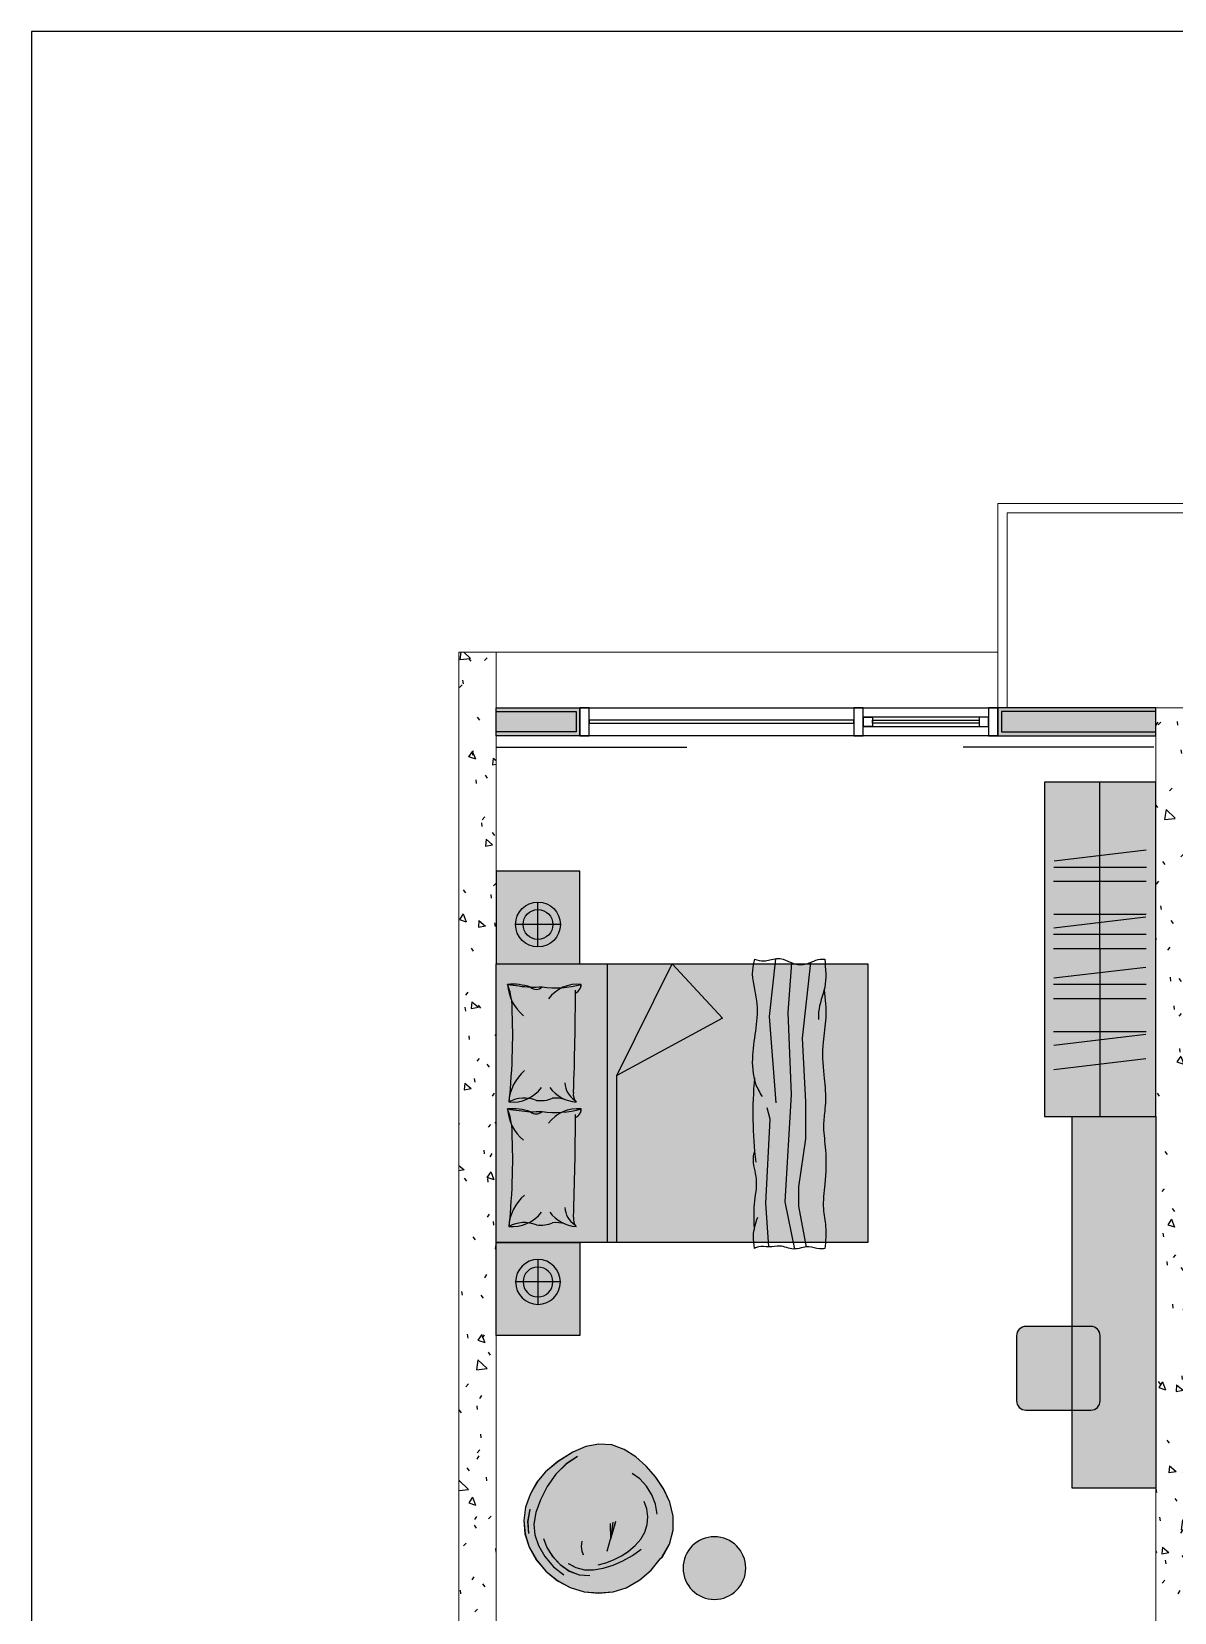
# Model space of a CAD drawing. Header units: millimetres. Extents: x 138979 to 257434, y 2210 to 57479.
# Drawn here: x 207321 to 213472, y 48970 to 57479 of the extents above; entities that cross this region are included whole.
import ezdxf

# ---------------------------------------------------------------- set-up
doc = ezdxf.new("R2010")
doc.units = ezdxf.units.MM
for name, color, linetype, lineweight in [('FLOOR', 6, 'Continuous', 9), ('WALL-EXTCUT', 1, 'Continuous', 9), ('WALL-RETCUT-1', 1, 'Continuous', 25)]:
    doc.layers.add(name, color=color, linetype=linetype, lineweight=lineweight)
doc.layers.add('GAR-FFE', color=1, linetype='Continuous')
doc.layers.add('GAR-WINDOW', color=4, linetype='Continuous')
doc.linetypes.add('BATTING', pattern='A,0.00254,-2.54,[134,ltypeshp.shx,S=2.54,R=0,X=-2.54,Y=0],-5.08,[134,ltypeshp.shx,S=2.54,R=180,X=2.54,Y=0],-2.54', length=10.16254)

# ---------------------------------------------------------------- blocks, each defined once
blk = doc.blocks.new('A$Cc546654d')
at = {"layer": 'GAR-FFE', "extrusion": (0.022773, -0.026324, 0.999394)}
for p, q in [((0.2, 947.1, 5.6), (292.3, 1219.1, 6.1)), ((292.3, 1219.1, 6.1), (599.9, 649.8, -15.9)), ((599.9, 649.8, -15.9), (0.2, 947.1, 5.6)), ((1500, 649.8, -36.4), (599.9, 649.8, -15.9))]:
    blk.add_line(p, q, dxfattribs=at)
at = {"layer": 'GAR-FFE', "ltscale": 100000, "extrusion": (0.022773, -0.026324, 0.999394)}
blk.add_line((1500, 599.8, -37.7), (0, 599.8, -3.6), dxfattribs=at)
at = {"layer": 'GAR-FFE', "elevation": -3.6}
blk.add_lwpolyline([(1500, 0), (0, 0), (0, 2000), (1500, 2000)], close=True, dxfattribs=at)
at = {"layer": 'GAR-FFE', "extrusion": (0.022773, -0.026324, 0.999394)}
for points, elevation in [([(200, -65.1, -0.040806), (606.4, -435.8, -0.040806)], -25.2), ([(706.9, -503.4, -0.040806), (1113.4, -874.1, -0.040806)], -10)]:
    blk.add_lwpolyline(points, format="xyb", dxfattribs=dict(at, elevation=elevation))
for centre, radius, start, end in [((516, 132.1, -25.2), 194.1, 133.23035, 192.54922), ((-65.8, 481.9, -25.2), 494.9, 310.41323, 335.09602), ((343.3, 232.9, -25.2), 56.9, 350.57914, 45.64947), ((210.4, 100.2, -25.2), 244.6, 40.77866, 45.10742), ((-10668.5, -12462.6, -25.2), 16831.9, 47.06818, 48.94633), ((707.1, -24.5, -25.2), 194.1, 265.69142, 314.8022), ((843.8, -101.9, -25.2), 60.2, 217.75009, 270.02126), ((1023, -306.2, -10), 194.1, 133.23035, 192.54922), ((441.2, 43.6, -10), 494.9, 310.41323, 335.09602), ((850.3, -205.4, -10), 56.9, 350.57914, 45.64947), ((717.4, -338.1, -10), 244.6, 40.77866, 45.10742), ((-10161.6, -12900.9, -10), 16831.9, 47.06818, 48.94633), ((1214.1, -462.8, -10), 194.1, 265.69142, 314.8022), ((1350.8, -540.2, -10), 60.2, 217.75009, 270.02126), ((800.2, -43.5, -25.2), 122.1, 232.64595, 285.49233), ((893.6, -351.7, -25.2), 183.1, 122.89028, 143.89704), ((1307.1, -481.8, -10), 122.1, 232.64595, 285.49233), ((1400.6, -790, -10), 183.1, 122.89028, 143.89704), ((585.9, -192.2, -25.2), 167.9, 311.58357, 342.10336), ((1092.9, -630.5, -10), 167.9, 311.58357, 342.10336), ((372, -208.3, -25.2), 308, 120.42614, 143.81548), ((-925.5, 1226.6, -25.2), 1634.1, 309.93114, 314.31048), ((-1596.6, 1566, -25.2), 2358.6, 320.23268, 321.72978), ((210.7, 101.5, -25.2), 44.6, 276.94898, 4.64673), ((473.5, -294.4, -25.2), 194.1, 313.23035, 12.54922), ((778.6, -474.4, -25.2), 176.5, 117.42206, 167.34668), ((879, -646.6, -10), 308, 120.42614, 143.81548), ((-418.5, 788.3, -10), 1634.1, 309.93114, 314.31048), ((-1089.7, 1127.7, -10), 2358.6, 320.23268, 321.72978), ((717.6, -336.8, -10), 44.6, 276.94898, 4.64673), ((980.4, -732.7, -10), 194.1, 313.23035, 12.54922), ((1285.6, -912.7, -10), 176.5, 117.42206, 167.34668), ((270.2, 169.2, -25.2), 244.6, 233.13323, 278.70142), ((779.1, -262.5, -25.2), 244.6, 179.53922, 225.10742), ((777.1, -269.1, -10), 244.6, 233.13323, 278.70142), ((1286, -700.8, -10), 244.6, 179.53922, 225.10742), ((30.5, -305.8, -25.2), 294.4, 54.85336, 71.60247), ((537.5, -744.1, -10), 294.4, 54.85336, 71.60247)]:
    blk.add_arc(centre, radius, start, end, dxfattribs=at)
blk = doc.blocks.new('throwblanket1')
at = {"layer": 'GAR-FFE'}
for points in [[(161100.5, 30992.7), (161070.6, 30711.5), (161103.1, 30292.8)], [(161194.2, 29583.5), (161147.9, 29812.5), (161179.1, 30334.3), (161162.8, 30731.8), (161180.8, 30972.4)], [(161270.2, 30974.4), (161230.6, 30607.2), (161246.9, 30298.3), (161246.9, 30117.7), (161213, 29886), (161213, 29792.1), (161249.3, 29593.1)], [(161069.1, 29593.6), (161053.9, 29805.8), (161075.6, 30213.3), (161060.4, 30269.6)]]:
    blk.add_lwpolyline(points, dxfattribs=at)
blk.add_arc((162998.9, 30239.4), 2008, 175.018, 186.68133, dxfattribs=at)
blk.add_open_spline([(160998.5, 30990.6), (160994.2, 30972.7), (160978.1, 30905.8), (161034.3, 30750), (160981.6, 30568.5), (160990.2, 30404.9), (161023.2, 30343.6), (161035.6, 30323.3)], degree=3, knots=[0, 0, 0, 0, 54.790213, 204.340685, 469.628493, 608.302531, 678.940872, 678.940872, 678.940872, 678.940872], dxfattribs=at)
for points in [[(160998.5, 30990.6), (161044.6, 30982.2), (161073.6, 30987.9), (161137.7, 30990.6), (161184.3, 30971.1), (161251.7, 30968.2), (161276.4, 30976.9), (161317.7, 30990.6), (161339.5, 30990.6)], [(161339.5, 30990.6), (161339.5, 30853.6), (161310.2, 30734.2), (161310.2, 30697)], [(161337, 30842.4), (161344.4, 30706.4), (161331.6, 30587.6), (161334.9, 30428.6), (161343.7, 30305.9), (161339.5, 30252.5), (161334.1, 30176), (161343.7, 30064.1), (161339.5, 29899.1), (161333.3, 29778.4), (161343.7, 29693.1), (161340.5, 29585.6)], [(160998.5, 29687.1), (160998.5, 29801.7), (161008.4, 29922.8), (160993.9, 30029.4), (160998.5, 30055.9)], [(160999.1, 29586.6), (160993.8, 29646.8), (161014.5, 29738.9)], [(161340.5, 29585.6), (161314, 29584.2), (161262.3, 29593.6), (161188, 29583.5), (161122.1, 29597.6), (161068.8, 29593.6), (161017.9, 29594.2), (160999.1, 29586.6)]]:
    blk.add_spline(points, degree=3, dxfattribs=at)
blk = doc.blocks.new('Queen Bed')
at = {"layer": 'GAR-FFE', "true_color": 0xffffff}
h = blk.add_hatch(color=7, dxfattribs=at)
h.dxf.hatch_style = 1
h.paths.add_polyline_path([(63016.8, -43607.3), (65016.8, -43607.3), (65016.8, -45107.3), (63016.8, -45107.3)])
at = {"layer": 'GAR-FFE'}
blk.add_lwpolyline([(65016.8, -45107.3), (65016.8, -43607.3), (63016.8, -43607.3), (63016.8, -45107.3)], close=True, dxfattribs=at)
at = {"layer": 'GAR-FFE', "xscale": -1, "rotation": 90}
blk.add_blockref('A$Cc546654d', (65016.8, -43607.3, 3.6), dxfattribs=at)
at = {"layer": 'GAR-FFE', "xscale": -1.108729544521986, "yscale": 1.108729544521986, "zscale": 1.108729544521986}
blk.add_blockref('throwblanket1', (242130.3, -77942, 32.1), dxfattribs=at)
blk = doc.blocks.new('floor lamp')
at = {"layer": 'GAR-FFE'}
for p, q in [((103182, -185307), (103182, -185628)), ((103021, -185467), (103343, -185467))]:
    blk.add_line(p, q, dxfattribs=at)
for radius in [161, 107]:
    blk.add_circle((103182, -185467), radius, dxfattribs=at)
blk = doc.blocks.new('TYPE B')
h = blk.add_hatch()
h.set_pattern_fill('FP_64', color=256, angle=-40, style=0, pattern_type=2)
h.set_pattern_definition([(320, (238577.6, 52423.16), (-38.254, -437.242), [45.72, -502.92]), (265, (238577.6, 52423.16), (458.537, 84.583), [36.576, -402.336]), (10.451, (238574.4, 52386.73), (420.28, -352.662), [38.856, -427.416]), (316.184, (238699.5, 52423.16), (-100.903, -650.59), [68.58, -754.38]), (6.636, (238691.1, 52368.95), (593.83, -569.77), [58.28, -641.12]), (261.184, (238699.5, 52423.16), (593.82, -569.77), [54.86, -603.5]), (291, (238669.04, 52362.2), (-245.437, -363.875), [45.72, -502.92]), (236, (238669.04, 52362.2), (442.05, -148.325), [36.576, -402.336]), (341.451, (238648.6, 52331.9), (196.61, -512.2), [38.856, -427.416]), (307.5, (238577.6, 52423.16), (202.932, -7.413), [20.117, -377.342, 20.117, -792.175]), (307.5, (238577.6, 52423.16), (202.932, -7.413), [-417.576, -388.315, 20.117, -383.743]), (277.5, (238577.6, 52423.16), (240.433, -160.367), [20.117, -212.75, 20.117, -522.122]), (277.5, (238577.6, 52423.16), (240.433, -160.367), [-252.984, -368.198, 20.117, -133.807]), (237.5, (238577.6, 52559.1), (-13.749, -325.418), [20.117, -132.283, 20.117, -1086.307]), (237.5, (238577.6, 52559.1), (-13.749, -325.418), [-172.517, -455.371, 20.117, -610.819]), (227.5, (238577.6, 52620.06), (61.024, -355.51), [20.117, -178.003, 20.117, -743.712]), (227.5, (238577.6, 52620.06), (61.024, -355.51), [-218.237, -295.656, 20.117, -427.94])])
h.paths.add_polyline_path([(238577.6, 47610.7), (238777.6, 47610.7), (238777.6, 56285.7), (238577.6, 56285.7), (238577.6, 49685)])
h = blk.add_hatch(color=9)
h.dxf.hatch_style = 1
h.paths.add_polyline_path([(239228.6, 55985.7), (238778.6, 55985.7), (238778.6, 55965.7), (239208.6, 55965.7), (239208.6, 55855.7), (238778.6, 55855.7), (238778.6, 55835.7), (239228.6, 55835.7)])
h.paths.add_polyline_path([(239208.6, 55965.7), (238778.6, 55965.7), (238778.6, 55855.7), (239208.6, 55855.7)], flags=17)
h.paths.add_polyline_path([(242328.6, 55985.7), (241477.6, 55985.7), (241477.6, 55835.7), (242328.6, 55835.7), (242328.6, 55855.7), (241497.6, 55855.7), (241497.6, 55965.7), (242328.6, 55965.7)])
h.paths.add_polyline_path([(242328.6, 55965.7), (241497.6, 55965.7), (241497.6, 55855.7), (242328.6, 55855.7)], flags=17)
h = blk.add_hatch()
h.set_pattern_fill('FP_64', color=256, angle=-40, style=0, pattern_type=2)
h.set_pattern_definition([(320, (234728.68, 50673.16), (-38.254, -437.242), [45.72, -502.92]), (265, (234728.68, 50673.16), (458.537, 84.583), [36.576, -402.336]), (10.451, (234725.5, 50636.72), (420.28, -352.662), [38.856, -427.416]), (316.184, (234850.6, 50673.16), (-100.903, -650.59), [68.58, -754.38]), (6.636, (234842.2, 50618.94), (593.826, -569.766), [58.284, -641.124]), (261.184, (234850.6, 50673.16), (593.82, -569.772), [54.864, -603.504]), (291, (234820.1, 50612.2), (-245.437, -363.875), [45.72, -502.92]), (236, (234820.1, 50612.2), (442.052, -148.325), [36.576, -402.336]), (341.451, (234799.66, 50581.88), (196.611, -512.201), [38.856, -427.416]), (307.5, (234728.68, 50673.16), (202.9318, -7.4128), [20.117, -377.342, 20.117, -792.175]), (307.5, (234728.68, 50673.16), (202.9318, -7.4128), [-417.576, -388.315, 20.117, -383.743]), (277.5, (234728.68, 50673.16), (240.433, -160.367), [20.117, -212.75, 20.117, -522.122]), (277.5, (234728.68, 50673.16), (240.433, -160.367), [-252.984, -368.198, 20.117, -133.807]), (237.5, (234728.68, 50809.1), (-13.749, -325.4178), [20.117, -132.283, 20.117, -1086.307]), (237.5, (234728.68, 50809.1), (-13.749, -325.4178), [-172.517, -455.371, 20.117, -610.819]), (227.5, (234728.67, 50870.06), (61.024, -355.51), [20.117, -178.003, 20.117, -743.712]), (227.5, (234728.67, 50870.06), (61.024, -355.51), [-218.237, -295.656, 20.117, -427.939])])
h.paths.add_polyline_path([(242528.6, 49695.7), (242328.6, 49695.7), (242328.6, 55985.7), (242528.6, 55985.7)])
at = {"layer": 'FLOOR'}
blk.add_line((238777.6, 56285.7), (241477.6, 56285.7), dxfattribs=at)
at = {"layer": 'GAR-WINDOW'}
for points in [[(239278.6, 55985.7), (239228.6, 55985.7), (239228.6, 55835.7), (239278.6, 55835.7)], [(239228.6, 55985.7), (241477.6, 55985.7), (241477.6, 55835.7), (239228.6, 55835.7)], [(239278.6, 55902.7), (240703.6, 55902.7), (240703.6, 55918.7), (239278.6, 55918.7)], [(240753.6, 55985.7), (240703.6, 55985.7), (240703.6, 55835.7), (240753.6, 55835.7)], [(241427.6, 55885.7), (241427.6, 55935.7), (240753.6, 55935.7), (240753.6, 55885.7)], [(240803.6, 55885.7), (240753.6, 55885.7), (240753.6, 55935.7), (240803.6, 55935.7)], [(241377.6, 55902.7), (240803.6, 55902.7), (240803.6, 55918.7), (241377.6, 55918.7)], [(241377.6, 55885.7), (241427.6, 55885.7), (241427.6, 55935.7), (241377.6, 55935.7)], [(241477.6, 55985.7), (241427.6, 55985.7), (241427.6, 55835.7), (241477.6, 55835.7)]]:
    blk.add_lwpolyline(points, close=True, dxfattribs=at)
at = {"layer": 'WALL-EXTCUT'}
for points in [[(243277.6, 57085.7), (241477.6, 57085.7), (241477.6, 55985.7), (241527.6, 55985.7), (241527.6, 57035.7), (243227.6, 57035.7), (243227.6, 55985.7), (243277.6, 55985.7)], [(238777.6, 56285.7), (238577.6, 56285.7), (238577.6, 47610.7), (238777.6, 47610.7)], [(242328.6, 55985.7), (242528.6, 55985.7), (242528.6, 49695.7), (242328.6, 49695.7)]]:
    blk.add_lwpolyline(points, close=True, dxfattribs=at)
at = {"layer": 'WALL-RETCUT-1'}
for points in [[(238778.6, 55985.7), (239228.6, 55985.7), (239228.6, 55835.7), (238778.6, 55835.7)], [(238778.6, 55965.7), (239208.6, 55965.7), (239208.6, 55855.7), (238778.6, 55855.7)], [(242328.6, 55985.7), (241477.6, 55985.7), (241477.6, 55835.7), (242328.6, 55835.7)], [(242328.6, 55965.7), (241497.6, 55965.7), (241497.6, 55855.7), (242328.6, 55855.7)]]:
    blk.add_lwpolyline(points, close=True, dxfattribs=at)
blk = doc.blocks.new('lovesacplan')
at = {"layer": 'GAR-FFE'}
for p, q in [((122.2, 122.3), (109.3, 113.7)), ((136.3, 128.8), (122.2, 122.3)), ((151.3, 132.4), (136.3, 128.8)), ((166.7, 132.4), (151.3, 132.4)), ((181.6, 128.5), (166.7, 132.4)), ((195.1, 120.9), (181.6, 128.5)), ((197.2, 119.1), (195.1, 120.9)), ((97.7, 103.6), (87.5, 92.2)), ((109.3, 113.7), (97.7, 103.6)), ((119.2, 104), (111.4, 96.8)), ((128.5, 109.7), (119.2, 104)), ((138.7, 113.6), (128.5, 109.7)), ((143.7, 104.3), (135.8, 101.5)), ((149.3, 115.3), (138.7, 113.6)), ((152.1, 105.3), (143.7, 104.3)), ((160.5, 104.6), (152.1, 105.3)), ((168.6, 101.9), (160.5, 104.6)), ((209.6, 109), (197.2, 119.1)), ((219.9, 96.6), (209.6, 109)), ((87.5, 92.2), (79.6, 79.8)), ((111.4, 96.8), (105.5, 88.4)), ((176.2, 97.6), (168.6, 101.9)), ((183, 91.7), (176.2, 97.6)), ((189, 84.6), (183, 91.7)), ((193.7, 88.7), (187, 98)), ((199.4, 78.5), (193.7, 88.7)), ((221, 95), (219.9, 96.6)), ((228.6, 82.1), (221, 95)), ((79.6, 79.8), (74.8, 66.6)), ((157.4, 70.5), (176.2, 65.1)), ((194.1, 76.8), (189, 84.6)), ((198.4, 68.5), (194.1, 76.8)), ((201.7, 60), (198.4, 68.5)), ((204.1, 67.9), (199.4, 78.5)), ((233, 67.8), (228.6, 82.1)), ((74.8, 66.6), (73.8, 52.7)), ((73.8, 52.7), (76.6, 38.5)), ((158, 67.6), (176.2, 65.1)), ((159.4, 64.7), (176.2, 65.1)), ((189.3, 61.4), (176.2, 65.1)), ((203.7, 51.8), (201.7, 60)), ((207.5, 57.3), (204.1, 67.9)), ((209.3, 46.9), (207.5, 57.3)), ((232.8, 36.8), (234.2, 52.2)), ((234.2, 52.2), (233, 67.8)), ((76.6, 38.5), (82.7, 24.4)), ((178.5, 34.3), (184.2, 33.6)), ((184.2, 33.6), (189, 34.1)), ((189, 34.1), (192.9, 35.7)), ((206.8, 27.9), (209.2, 37.1)), ((209.2, 37.1), (209.3, 46.9)), ((214.5, 31.4), (215.5, 42.8)), ((228.4, 21.8), (232.8, 36.8)), ((82.7, 24.4), (92.7, 8.6)), ((87.1, 29.6), (95.3, 17.4)), ((95.3, 17.4), (106.4, 6.4)), ((202.3, 19.7), (206.8, 27.9)), ((203.5, 10.8), (210.5, 20.6)), ((210.5, 20.6), (214.5, 31.4)), ((220.9, 7.9), (228.4, 21.8)), ((92.7, 8.6), (103.9, -4.8)), ((106.4, 6.4), (119.6, -2.9)), ((185.2, -3.4), (194.7, 2.6)), ((194.7, 2.6), (203.5, 10.8)), ((194.9, -5.5), (205.9, 3.9)), ((205.9, 3.9), (214.8, 15)), ((210.8, -4.5), (220.9, 7.9)), ((103.9, -4.8), (115, -14.2)), ((115, -13.7), (122.2, -18)), ((115, -14.2), (122.2, -18)), ((119.6, -2.9), (133.8, -10.3)), ((133.8, -10.3), (147.4, -15.2)), ((147.4, -15.2), (159.9, -17.3)), ((159.9, -17.3), (171.6, -16.5)), ((171.6, -16.5), (183.1, -12.4)), ((175.4, -6.9), (185.2, -3.4)), ((183.1, -12.4), (194.9, -5.5)), ((184.8, -22.4), (198.5, -14.7)), ((198.5, -14.7), (210.8, -4.5)), ((122.2, -18), (128, -21.4)), ((128, -21.4), (141.8, -26.4)), ((141.8, -26.4), (156, -28.3)), ((144, -21.6), (157.2, -24.1)), ((156, -28.3), (170.5, -26.9)), ((157.2, -24.1), (170.1, -23.1)), ((170.5, -26.9), (184.8, -22.4))]:
    blk.add_line(p, q, dxfattribs=at)
blk = doc.blocks.new('beanbag')
at = {"layer": 'GAR-FFE', "true_color": 0xffffff}
h = blk.add_hatch(color=7, dxfattribs=at)
h.dxf.hatch_style = 1
h.paths.add_polyline_path([(-475181.9, -43380.7), (-475187.1, -43450.2), (-475173.3, -43521.3), (-475142.7, -43591.6), (-475092.6, -43670.9), (-475036.8, -43737.8), (-474981.1, -43784.5), (-474945, -43803.6), (-474916.1, -43820.8), (-474847.1, -43845.6), (-474775.9, -43855.1), (-474703.7, -43848.4), (-474632.1, -43825.5), (-474563.8, -43787.4), (-474502.2, -43736.1), (-474451.4, -43674.1), (-474414.1, -43604.5), (-474391.9, -43529.9), (-474385.2, -43452.9), (-474391.2, -43374.6), (-474412.9, -43303.2), (-474451.3, -43238.7), (-474456.4, -43230.6), (-474507.9, -43168.6), (-474570.3, -43118.2), (-474580.6, -43109.4), (-474648.3, -43071), (-474722.6, -43051.6), (-474799.4, -43051.8), (-474874.6, -43069.7), (-474944.9, -43102), (-475009.5, -43145), (-475067.8, -43195.9), (-475118.5, -43252.7), (-475158.1, -43314.5)])
at = {"layer": 'GAR-FFE'}
for p, q in [((-474799.4, -43051.8), (-474874.6, -43069.7)), ((-474722.6, -43051.6), (-474799.4, -43051.8)), ((-474648.3, -43071), (-474722.6, -43051.6)), ((-474944.9, -43102), (-475009.5, -43145)), ((-474874.6, -43069.7), (-474944.9, -43102)), ((-474809.4, -43137.1), (-474862.8, -43145.7)), ((-474580.6, -43109.4), (-474648.3, -43071)), ((-474570.3, -43118.2), (-474580.6, -43109.4)), ((-474507.9, -43168.6), (-474570.3, -43118.2)), ((-475067.8, -43195.9), (-475118.5, -43252.7)), ((-475009.5, -43145), (-475067.8, -43195.9)), ((-474959.9, -43193.8), (-474998.9, -43229.8)), ((-474913.8, -43165.2), (-474959.9, -43193.8)), ((-474862.8, -43145.7), (-474913.8, -43165.2)), ((-474837.8, -43192.3), (-474877.3, -43206.2)), ((-474795.8, -43187), (-474837.8, -43192.3)), ((-474753.6, -43190.9), (-474795.8, -43187)), ((-474712.9, -43204), (-474753.6, -43190.9)), ((-474675.2, -43225.8), (-474712.9, -43204)), ((-474587.4, -43270.2), (-474621.3, -43223.9)), ((-474456.4, -43230.6), (-474507.9, -43168.6)), ((-475118.5, -43252.7), (-475158.1, -43314.5)), ((-474998.9, -43229.8), (-475028.7, -43271.7)), ((-474641.2, -43255.2), (-474675.2, -43225.8)), ((-474611.2, -43290.4), (-474641.2, -43255.2)), ((-474585.4, -43329.8), (-474611.2, -43290.4)), ((-474558.9, -43321.3), (-474587.4, -43270.2)), ((-474451.3, -43238.7), (-474456.4, -43230.6)), ((-474412.9, -43303.2), (-474451.3, -43238.7)), ((-474391.2, -43374.6), (-474412.9, -43303.2)), ((-475181.9, -43380.7), (-475187.1, -43450.2)), ((-475158.1, -43314.5), (-475181.9, -43380.7)), ((-474769.2, -43361.2), (-474675.2, -43388.3)), ((-474765.9, -43375.5), (-474675.2, -43388.3)), ((-474759.1, -43390.3), (-474675.2, -43388.3)), ((-474609.5, -43406.9), (-474675.2, -43388.3)), ((-474564.1, -43371.3), (-474585.4, -43329.8)), ((-474547.8, -43413.5), (-474564.1, -43371.3)), ((-474535.8, -43374.3), (-474558.9, -43321.3)), ((-474518.7, -43427.4), (-474535.8, -43374.3)), ((-474385.2, -43452.9), (-474391.2, -43374.6)), ((-475187.1, -43450.2), (-475173.3, -43521.3)), ((-474537.4, -43454.9), (-474547.8, -43413.5)), ((-474509.5, -43479.1), (-474518.7, -43427.4)), ((-474510.1, -43528.4), (-474509.5, -43479.1)), ((-474391.9, -43529.9), (-474385.2, -43452.9)), ((-475173.3, -43521.3), (-475142.7, -43591.6)), ((-474663.5, -43542.4), (-474635.3, -43545.5)), ((-474635.3, -43545.5), (-474611.1, -43543.1)), ((-474611.1, -43543.1), (-474591.4, -43535.2)), ((-474522.1, -43574.3), (-474510.1, -43528.4)), ((-474503.7, -43610.8), (-474483.4, -43556.8)), ((-474483.4, -43556.8), (-474478.5, -43499.6)), ((-474414.1, -43604.5), (-474391.9, -43529.9)), ((-475142.7, -43591.6), (-475092.6, -43670.9)), ((-475120.7, -43565.7), (-475079.4, -43626.7)), ((-475079.4, -43626.7), (-475024.1, -43681.7)), ((-474544.8, -43615), (-474522.1, -43574.3)), ((-474538.3, -43659.6), (-474503.7, -43610.8)), ((-474526.6, -43694.3), (-474482.3, -43638.8)), ((-474451.4, -43674.1), (-474414.1, -43604.5)), ((-475092.6, -43670.9), (-475036.8, -43737.8)), ((-475024.1, -43681.7), (-474957.9, -43728.4)), ((-474957.9, -43728.4), (-474887.1, -43765)), ((-474679.2, -43748.2), (-474630.3, -43730.6)), ((-474630.3, -43730.6), (-474582.4, -43700.4)), ((-474582.4, -43700.4), (-474538.3, -43659.6)), ((-474581.8, -43741.2), (-474526.6, -43694.3)), ((-474502.2, -43736.1), (-474451.4, -43674.1)), ((-475036.8, -43737.8), (-474981.1, -43784.5)), ((-474981.3, -43782.1), (-474945, -43803.6)), ((-474981.1, -43784.5), (-474945, -43803.6)), ((-474945, -43803.6), (-474916.1, -43820.8)), ((-474887.1, -43765), (-474818.9, -43789.6)), ((-474818.9, -43789.6), (-474756.5, -43800.4)), ((-474756.5, -43800.4), (-474698.3, -43796)), ((-474698.3, -43796), (-474640.5, -43775.9)), ((-474640.5, -43775.9), (-474581.8, -43741.2)), ((-474632.1, -43825.5), (-474563.8, -43787.4)), ((-474563.8, -43787.4), (-474502.2, -43736.1)), ((-474916.1, -43820.8), (-474847.1, -43845.6)), ((-474847.1, -43845.6), (-474775.9, -43855.1)), ((-474836.1, -43821.9), (-474770.1, -43834)), ((-474775.9, -43855.1), (-474703.7, -43848.4)), ((-474770.1, -43834), (-474705.8, -43829.3)), ((-474703.7, -43848.4), (-474632.1, -43825.5))]:
    blk.add_line(p, q, dxfattribs=at)
at = {"layer": 'GAR-FFE', "xscale": 5, "yscale": 5, "zscale": 5}
blk.add_blockref('lovesacplan', (-475556.1, -43713.7), dxfattribs=at)
blk = doc.blocks.new('Type C1 outdoor dining table')
at = {"true_color": 0xffffff}
h = blk.add_hatch(color=7, dxfattribs=at)
h.dxf.hatch_style = 1
h.paths.add_polyline_path([(7368, -27280, 1), (7968, -27280, 1)])
at = {"layer": 'GAR-FFE'}
blk.add_circle((7668, -27280, 0), 300, dxfattribs=at)

msp = doc.modelspace()

# ---------------------------------------------------------------- hatches: boundary and pattern name
at = {"layer": 'GAR-FFE', "true_color": 0xffffff}
h = msp.add_hatch(color=7, dxfattribs=at)
h.dxf.hatch_style = 1
h.paths.add_polyline_path([(213372.2, 51639.2), (212772.2, 51639.2), (212772.2, 53439.2), (213372.2, 53439.2)])
h = msp.add_hatch(color=7, dxfattribs=at)
h.dxf.hatch_style = 1
h.paths.add_polyline_path([(209821.2, 52961), (209821.2, 52461), (210271.2, 52461), (210271.2, 52961)])
h = msp.add_hatch(color=7, dxfattribs=at)
h.dxf.hatch_style = 1
h.paths.add_polyline_path([(212922.2, 49639.4), (212922.2, 51639.3), (213372.2, 51639.3), (213372.2, 49639.4)])
h = msp.add_hatch(color=7, dxfattribs=at)
h.dxf.hatch_style = 1
h.paths.add_polyline_path([(209821.2, 50461), (209821.2, 50961), (210271.2, 50961), (210271.2, 50461)])
h = msp.add_hatch(color=7, dxfattribs=at)
h.dxf.hatch_style = 1
h.paths.add_polyline_path([(212622.2, 50459.3), (212622.2, 50109.3, 0.414214), (212672.2, 50059.3), (213022.2, 50059.3, 0.414214), (213072.2, 50109.3), (213072.2, 50459.3, 0.414214), (213022.2, 50509.3), (212672.2, 50509.3, 0.414214)])

# ---------------------------------------------------------------- linework, layer by layer
at = {"layer": 'Defpoints'}
msp.add_lwpolyline([(207321.2, 42629.2), (218821.2, 42629.2), (218821.2, 57479.2), (207321.2, 57479.2)], close=True, dxfattribs=at)
at = {"layer": 'GAR-FFE'}
msp.add_line((213072.2, 51639.2), (213071.2, 53439.2), dxfattribs=at)
at = {"layer": 'GAR-FFE', "extrusion": (-0.076096, -0.009547, 0.997055)}
for p, q in [((212824.7, 53015.5), (213319.7, 53074.5)), ((212823.7, 52654.7), (213318.7, 52713.7)), ((212823.7, 52385.1), (213318.7, 52444)), ((212823.7, 52024.3), (213318.7, 52083.3)), ((212823.7, 51892.1), (213318.7, 51951.1))]:
    msp.add_line(p, q, dxfattribs=at)
at = {"layer": 'GAR-FFE', "extrusion": (-0.076691, -0.000477816, 0.997055)}
for p, q in [((212822.9, 52982.2), (213321.5, 52982.3)), ((212821.9, 52905.4), (213320.5, 52905.4)), ((212822, 52728.3), (213320.5, 52728.3)), ((212821.9, 52621.5), (213320.5, 52621.5)), ((212821.9, 52544.6), (213320.5, 52544.6)), ((212821.9, 52351.8), (213320.4, 52351.8)), ((212821.9, 52275), (213320.5, 52275)), ((212821.9, 52097.9), (213320.5, 52097.9))]:
    msp.add_line(p, q, dxfattribs=at)
at = {"layer": 'GAR-FFE', "linetype": 'BATTING', "ltscale": 5}
for points in [[(209821.2, 53626.8), (210847.2, 53626.8)], [(213360.4, 53626.8), (212334.4, 53626.8)]]:
    msp.add_lwpolyline(points, dxfattribs=at)
at = {"layer": 'GAR-FFE'}
for points in [[(212772.2, 51639.2), (213372.2, 51639.2), (213372.2, 53439.2), (212772.2, 53439.2)], [(210271.2, 52461), (210271.2, 52961), (209821.2, 52961), (209821.2, 52461)], [(213372.2, 51639.3), (213372.2, 49639.4), (212922.2, 49639.4), (212922.2, 51639.3)], [(210271.2, 50961), (210271.2, 50461), (209821.2, 50461), (209821.2, 50961)]]:
    msp.add_lwpolyline(points, close=True, dxfattribs=at)
msp.add_lwpolyline([(212622.2, 50459.3), (212622.2, 50109.3, 0.414214), (212672.2, 50059.3), (213022.2, 50059.3, 0.414214), (213072.2, 50109.3), (213072.2, 50459.3, 0.414214), (213022.2, 50509.3), (212672.2, 50509.3, 0.414214)], format="xyb", close=True, dxfattribs=at)

# ---------------------------------------------------------------- block references
msp.add_blockref('TYPE B', (-28956.4, -2146.3))
at = {"layer": 'GAR-FFE', "rotation": 180}
for name, p, xscale, yscale, zscale in [('floor lamp', (287433, -86427.2), 0.75, 0.75, 0.75), ('Type C1 outdoor dining table', (206682.9, 33863.9, 0), -0.5625, 0.5625, 0.5625)]:
    msp.add_blockref(name, p, dxfattribs=dict(at, xscale=xscale, yscale=yscale, zscale=zscale))
at = {"layer": 'GAR-FFE', "xscale": -1}
msp.add_blockref('Queen Bed', (274838, 96068.2), dxfattribs=at)
at = {"layer": 'GAR-FFE', "xscale": -0.75, "yscale": 0.75, "zscale": 0.75}
msp.add_blockref('floor lamp', (287433, 189849.1), dxfattribs=at)
at = {"layer": 'GAR-FFE', "rotation": 270}
msp.add_blockref('beanbag', (253825, -425310.5), dxfattribs=at)

doc.saveas('drawing.dxf')
